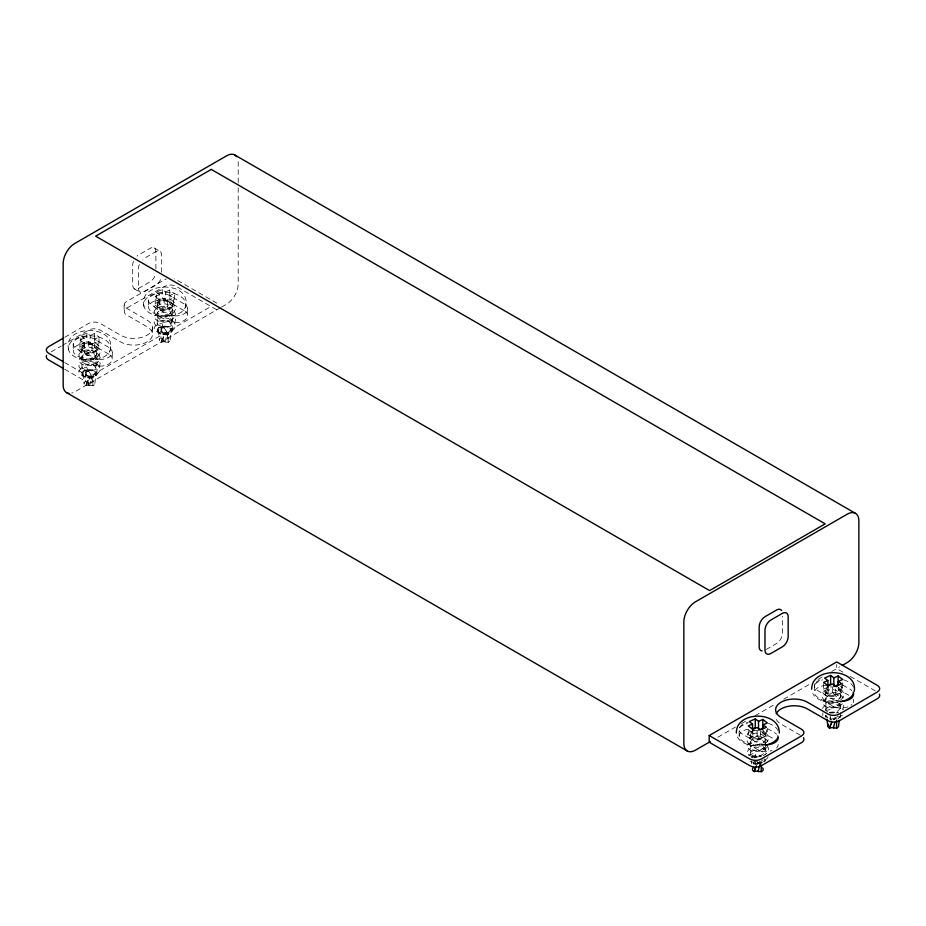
<?xml version="1.0" encoding="UTF-8"?>
<svg xmlns="http://www.w3.org/2000/svg" width="926" height="926" viewBox="0 0 926 926"><rect width="100%" height="100%" fill="white"/><g stroke="black" fill="none" stroke-linecap="round" stroke-linejoin="round"><path stroke-width="0.69" stroke-dasharray="4.63 3.47" d="M81.951 348.06L81.951 373.965M96.964 373.965L96.964 348.06A7.501 4.329 0 0 0 85.701 344.31A7.501 4.329 0 0 0 85.701 351.811A7.501 4.329 0 0 0 96.964 348.06M157.304 304.55L157.304 330.466M172.305 330.466L172.305 304.55A7.501 4.329 0 0 0 161.055 300.8A7.501 4.329 0 0 0 161.055 308.312A7.501 4.329 0 0 0 172.305 304.55M750.326 733.936L750.326 757.341M825.679 690.437L825.923 710.508M840.681 716.342L840.692 712.592M94.093 376.639L92.241 376.106L89.648 377.276L85.643 385.667A5.394 3.114 0 0 1 85.643 381.269L85.678 372.032L88.676 371.129L90.852 374.613L92.623 380.991L89.706 385.61L93.271 385.667A5.394 3.114 0 0 0 93.271 381.269L92.623 380.991M169.446 333.14L167.594 332.608L164.99 333.777L160.997 342.169A5.394 3.114 0 0 1 160.997 337.77L161.02 328.522L164.018 327.619L166.205 331.103L167.976 337.481L165.048 342.111L168.613 342.169A5.394 3.114 0 0 0 168.613 337.77L167.976 337.481M754.03 764.517L754.03 761.867M94.846 383.468L96.015 373.965A6.563 3.785 0 0 0 86.176 370.689A6.563 3.785 0 0 0 86.176 377.241A6.563 3.785 0 0 0 96.015 373.965M170.199 339.969L171.368 330.466A6.563 3.785 0 0 0 161.529 327.179A6.563 3.785 0 0 0 161.529 333.742A6.563 3.785 0 0 0 171.368 330.466M822.462 708.587C825.946 700.936 839.882 702.846 843.528 709.721M822.832 712.881L822.832 715.636M825.668 709.605C828.18 704.698 836.409 706.399 839.674 709.837M89.66 385.471L92.241 376.106M165.013 341.96L167.594 332.608M759.829 764.552L760.616 761.994L762.468 762.526A6.563 3.785 0 0 1 752.155 761.739M85.829 385.748L87.056 381.963M161.182 342.25L162.397 338.453M85.933 385.61L89.475 385.089M161.274 342.111L164.828 341.578M840.426 702.626C837.798 707.371 829.812 708.703 825.923 704.86L825.934 703.089L827.902 701.584L833.226 701.121M768.186 756.878C764.737 762.874 756.183 763.788 750.21 761.438M842.463 709.455L843.899 705.936L843.528 704.073M109.847 351.151A21.113 12.188 0 0 0 83.988 336.219A21.113 12.188 0 0 0 74.531 356.614A21.113 12.188 0 0 0 109.847 351.151C118.956 323.66 59.958 323.66 69.068 351.151M185.2 307.652A21.113 12.188 0 0 0 159.341 292.72A21.113 12.188 0 0 0 149.873 313.115A21.113 12.188 0 0 0 185.2 307.652C194.31 280.161 135.3 280.161 144.41 307.652M760.616 761.994L756.137 763.499M833.18 719.907L835.958 718.495L836.572 719.039M763.105 742.895L765.073 740.476L765.327 733.936M764.32 747.398C760.952 750.859 754.169 751.993 750.581 748.37L750.326 747.456C751.599 743.775 756.704 744.354 759.771 745.002M838.458 699.396L840.426 696.977L840.681 690.437M765.374 743.196C770.629 740.372 768.36 733.079 763.186 731.748M767.11 747.305C762.225 752.213 750.222 753.787 747.108 746.449C748.173 741.888 754.042 741.564 757.873 741.749M840.727 699.686C845.97 696.861 843.713 689.581 838.539 688.238M842.463 703.806C837.567 708.714 825.575 710.288 822.462 702.938C824.047 697.51 831.455 697.845 835.958 698.69M842.463 715.092L838.539 717.812L830.402 719.108M748.555 755.118L755.06 753.023L755.917 755.836L751.345 757.051M761.577 760.721L763.105 759.829M838.458 716.33L835.09 717.882L829.407 718.113M64.901 337.203L88.595 323.44A8.195 4.734 0 0 1 100.205 323.44L120.669 335.247A18.624 10.753 0 0 0 147.014 335.247A18.624 10.753 0 0 0 147.014 320.049L126.549 308.208A8.195 4.734 0 0 1 126.584 301.517L164.643 279.675A8.195 4.734 0 0 1 166.333 278.934M51.173 351.868L61.162 346.069M62.401 345.352L88.595 330.142A8.195 4.734 0 0 1 100.205 330.131L120.669 341.949A18.624 10.753 0 0 0 147.014 341.949A18.624 10.753 0 0 0 147.014 326.739L126.549 314.898A8.195 4.734 0 0 1 126.584 308.208L164.643 286.365A8.195 4.734 0 0 1 176.218 286.377L216.8 309.816M64.693 362.541L89.29 376.743L211.799 306.008M220.376 307.756L74.763 391.825A16.39 9.468 -60 0 1 71.753 393.099M221.615 307.038L226.592 304.156A16.39 9.468 -60 0 0 238.19 284.085L238.19 183.961M766.138 649.508L776.567 643.489A8.195 4.734 -60 0 0 782.366 633.442L782.366 616.23M717.847 737.235L735.452 727.072M741.495 723.588L747.953 719.861M755.176 715.682L775.456 703.98M783.801 699.153L810.458 683.77M817.959 679.441L822.392 676.883M831.71 671.5L839.813 666.824M763.186 755.674C767.191 754.401 770.397 749.377 767.11 745.754M161.02 328.522L164.018 327.619M85.678 372.032L88.676 371.129M757.051 757.005L754.053 757.908L757.051 757.005L757.827 757.931M159.492 303.346L159.492 294.642L155.244 296.517L155.244 305.233L159.492 303.346L156.228 300.892L156.228 292.188L162.247 289.514L165.511 291.968L165.511 300.684L169.759 298.797L174.366 302.27L169.967 304.214L169.967 295.51L174.366 293.565L174.366 302.27M165.511 291.968L169.759 290.093L174.366 293.565M156.228 300.892L162.247 298.23L165.511 300.684M155.244 296.517L159.862 299.989L164.11 298.103L167.363 300.556L167.363 309.272L173.382 306.61L173.382 297.894L169.967 295.51M84.15 346.845L84.15 338.14L79.891 340.016L79.891 348.732L84.15 346.845L80.886 344.391L80.886 335.687L86.894 333.024L90.158 335.478L90.158 344.183L94.406 342.307L99.024 345.768L94.626 347.725L94.626 339.009L99.024 337.064L99.024 345.768M167.363 300.556L173.382 297.894M90.158 335.478L94.406 333.591L99.024 337.064M155.244 305.233L159.862 308.694L164.11 306.819L167.363 309.272M80.886 344.391L86.894 341.729L90.158 344.183M79.891 340.016L84.509 343.488L88.757 341.613L92.021 344.067L92.021 352.771L98.029 350.109L98.029 341.405L94.626 339.009M92.021 344.067L98.029 341.405M79.891 348.732L84.509 352.204L88.757 350.317L92.021 352.771M823.619 683.643L823.619 691.109L827.867 689.233L824.603 686.779M823.619 691.109L828.226 694.581L832.486 692.694L835.738 695.148L841.757 692.486L841.757 685.02M838.343 687.613L838.343 690.101L842.741 688.157L842.741 681.93M748.266 729.642L748.266 734.619L752.514 732.732L752.514 730.244M748.266 734.619L752.884 738.08L757.132 736.205L760.396 738.659L766.404 735.996L766.404 729.769M762.989 729.873L762.989 733.6L767.388 731.656L767.388 729.167M761.23 762.538L758.024 763.163M827.821 687.219L823.897 689.037L822.462 691.653C824.557 697.845 833.527 697.128 838.539 695.229L836.93 694.639C833.504 696.016 828.631 696.607 825.923 693.574L825.668 692.671C829.187 686.398 842.926 690.402 840.692 698.482M825.633 710.543L830.402 709.524L831.27 712.325L829.43 712.43M835.958 713.008L838.539 712.163M829.43 712.592L831.235 712.163A7.501 4.329 0 0 1 838.481 713.286M759.748 744.446L754.053 744.678L751.333 743.555L750.326 741.819C753.081 736.656 762.758 738.531 765.084 743.451M760.605 756.507C756.091 757.387 748.636 757.514 747.108 752.086C750.315 744.793 762.237 746.576 767.11 751.391M163.115 334.124L164.805 334.02M87.762 377.623L89.452 377.53M833.134 701.318L827.832 700.704L825.668 698.308C828.18 693.4 836.409 695.113 839.674 698.551M757.781 761.762L754.053 761.623M164.99 333.777L168.196 333.152L168.196 342.354M89.648 377.276L92.855 376.65L92.855 385.853M833.365 719.652L834.569 719.618M833.134 702.163C829.314 702.302 823.445 701.815 822.462 697.301C825.946 689.638 839.882 691.56 843.528 698.435M757.781 745.662C753.972 745.8 748.104 745.326 747.108 740.8C750.604 733.149 764.529 735.059 768.186 741.934M830.402 686.942L833.226 686.953M757.873 730.464C754.042 730.278 748.173 730.591 747.108 735.151C749.203 741.356 758.174 740.626 763.186 738.728L761.577 738.138C758.163 739.527 753.278 740.106 750.581 737.073L750.326 736.17C754.377 729.41 768.684 734.677 765.339 743.393M829.407 712.464C835.865 715.231 845.855 706.272 836.954 702.163M826.687 711.342L827.832 712.001M827.832 717.65L825.668 715.254L825.679 716.342M154.191 247.925L159.99 251.27M216.8 303.126L176.218 279.687A8.195 4.734 0 0 0 174.516 278.934M842.857 672.16L836.71 668.618L836.71 664.602M850.242 676.42L877.304 692.046M842.695 685.032L849.975 689.233A12.246 7.072 0 0 1 851.92 690.692M837.845 688.921L849.975 695.924M134.397 288.889L140.196 292.234M800.342 735.244L781.058 724.109A18.624 10.753 0 0 1 775.606 716.516M767.353 728.53L774.622 732.732A12.246 7.072 0 0 1 776.567 734.202M761.288 731.725L774.622 739.423M64.693 369.231L89.29 383.433L89.29 376.743M838.343 690.101L841.757 692.486M169.967 304.214L173.382 306.61M762.989 733.6L766.404 735.996M94.626 347.725L98.029 350.109M840.438 686.421L842.741 688.157M749.261 730.278L752.514 732.732M156.228 292.188L159.492 294.642M80.886 335.687L84.15 338.14M763.174 746.587C770.536 753.544 755.107 759.887 750.581 754.007L750.326 753.104C753.081 747.942 762.758 749.817 765.084 754.736M164.145 341.995L160.997 337.77M88.792 385.494L85.643 381.269M759.621 761.785L760.223 763.904M830.101 715.972L830.935 719.896M759.575 761.924L760.582 766.693M755.303 762.086L755.859 764.702M166.298 331.346L167.814 338.499M161.448 328.776L164.215 341.856M90.945 374.845L92.461 382.01M86.106 372.287L88.861 385.355M751.437 761.207L751.773 763.915M158.253 330.466L159.411 339.969M82.9 373.965L84.069 383.468M840.692 704.13L840.692 711.18M835.738 688.932L835.738 695.148M832.486 687.717L832.486 692.694M828.226 687.115L828.226 694.581M814.51 685.83L814.51 691.19M765.339 744.805L765.339 753.278M760.396 731.193L760.396 738.659M757.132 731.227L757.132 736.205M752.884 730.614L752.884 738.08M739.156 736.031L739.156 729.341A12.246 7.072 0 0 0 742.745 734.341L757.294 742.733A12.246 7.072 0 0 0 759.829 743.867M238.19 182.526L238.19 162.501A16.39 9.468 -60 0 0 237.797 159.272M187.642 308.867L187.642 315.558M169.759 290.093L169.759 298.797M164.11 298.103L164.11 306.819M162.247 289.514L162.247 298.23M161.691 272.232L161.691 255.02A8.195 4.734 -60 0 0 155.892 251.675A8.195 4.734 -60 0 0 150.093 248.33L138.506 255.02A8.195 4.734 -60 0 0 137.002 256.108M159.862 299.989L159.862 308.694M155.892 268.887L155.892 251.675L144.294 258.366A8.195 4.734 -60 0 0 142.801 259.454M152.466 327.654L152.466 334.344M148.588 300.464L148.588 307.154M124.165 304.862L124.165 311.553M112.289 352.366L112.289 359.068M94.406 333.591L94.406 342.307M88.757 341.613L88.757 350.317M86.894 333.024L86.894 341.729M84.509 343.488L84.509 352.204M73.235 343.974L73.235 350.665M139.282 264.604A8.195 4.734 -60 0 0 138.506 268.401L138.506 288.484A8.195 4.734 -60 0 0 144.294 291.829L155.892 285.139A8.195 4.734 -60 0 0 161.483 276.943M133.483 261.259A8.195 4.734 -60 0 0 132.707 265.056L132.707 285.139A8.195 4.734 -60 0 0 138.506 288.484L150.093 281.793A8.195 4.734 -60 0 0 155.695 273.598M814.926 694.361A12.246 7.072 0 0 0 818.098 697.533L832.648 705.925A12.246 7.072 0 0 0 851.92 704.466M814.926 690.692A12.246 7.072 0 0 1 825.691 685.483M853.147 699.095A12.246 7.072 0 0 1 853.147 702.753M748.243 729.202A12.246 7.072 0 0 0 742.745 741.032L757.294 749.435A12.246 7.072 0 0 0 772.087 750.558M778.21 744.435A12.246 7.072 0 0 1 776.567 747.965M739.573 727.5A12.246 7.072 0 0 1 748.243 722.5M835.183 700.357A12.246 7.072 0 0 1 832.648 699.234L818.098 690.831A12.246 7.072 0 0 1 814.926 684.001M816.153 682.3A12.246 7.072 0 0 1 822.566 679.186M763.29 745.65A21.113 12.188 0 0 1 737.432 737.038M739.55 727.778A21.113 12.188 0 0 1 747.27 723.322M768.383 723.322A21.113 12.188 0 0 1 778.222 730.718M765.327 759.841A7.501 4.329 0 0 1 764.332 762.017M761.577 763.591A7.501 4.329 0 0 1 759.771 764.031M757.827 764.182A7.501 4.329 0 0 1 751.333 762.017M751.333 757.676A7.501 4.329 0 0 1 754.077 756.091L755.894 755.662A7.501 4.329 0 0 1 761.577 756.091M763.14 730.88A7.501 4.329 0 0 1 762.654 737.258A7.501 4.329 0 0 1 751.68 736.425A7.501 4.329 0 0 1 754.077 730.186M764.17 758.869A6.563 3.785 0 0 1 763.51 761.739M752.155 757.954A6.563 3.785 0 0 1 761.114 756.565M837.301 702.325A21.113 12.188 0 0 1 812.785 693.528M814.892 684.279A21.113 12.188 0 0 1 822.624 679.823M843.736 679.823A21.113 12.188 0 0 1 853.575 687.219M825.934 717.465A7.501 4.329 0 0 1 825.934 715.219M840.426 715.219A7.501 4.329 0 0 1 840.426 717.465M838.481 687.37A7.501 4.329 0 0 1 838.481 693.505A7.501 4.329 0 0 1 827.879 693.505A7.501 4.329 0 0 1 827.879 687.37M839.732 716.342A6.563 3.785 0 0 1 839.512 717.326M838.863 718.24A6.563 3.785 0 0 1 837.822 719.016M831.479 720A6.563 3.785 0 0 1 829.904 719.618M826.849 717.326A6.563 3.785 0 0 1 826.617 716.342M829.904 713.066A6.563 3.785 0 0 1 836.456 713.066M96.964 353.281C95.748 359.276 86.222 360.897 82.206 356.846L81.951 355.931C98.804 343.187 102.74 373.039 82.206 362.483L81.951 361.58C98.804 348.824 102.74 378.688 82.206 368.131L81.951 367.228C98.804 354.473 102.74 384.336 82.206 373.78L82.97 371.164L87.542 369.949L86.685 367.147C83.618 367.286 79.37 368.328 78.733 371.858C82.229 379.949 98.434 377.889 100.182 369.196C98.631 360.422 82.333 358.177 78.733 366.21C82.229 374.301 98.434 372.24 100.182 363.548C98.631 354.774 82.333 352.54 78.733 360.561C82.229 368.652 98.434 366.592 100.182 357.911C98.631 349.125 82.333 346.891 78.733 354.913C82.229 363.015 98.434 360.943 100.182 352.262C98.631 343.488 82.333 341.243 78.733 349.276C80.828 355.468 89.799 354.739 94.811 352.852L93.213 352.262C89.787 353.639 84.914 354.218 82.206 351.197L81.951 350.294C84.845 344.866 96.119 347.076 96.964 353.281M172.317 309.782C171.09 315.778 161.575 317.398 157.547 313.335L157.304 312.432C174.157 299.677 178.093 329.54 157.547 318.984L157.304 318.081C174.157 305.325 178.093 335.189 157.547 324.632L157.304 323.718C174.157 310.974 178.093 340.826 157.547 330.269L158.323 327.665L162.895 326.45L162.038 323.649C158.959 323.776 154.711 324.829 154.086 328.348C157.582 336.439 173.775 334.379 175.535 325.697C173.984 316.912 157.686 314.678 154.086 322.711C157.582 330.802 173.775 328.742 175.535 320.049C173.984 311.275 157.686 309.029 154.086 317.062C157.582 325.153 173.775 323.093 175.535 314.4C173.984 305.626 157.686 303.392 154.086 311.414C157.582 319.505 173.775 317.444 175.535 308.763C173.984 299.978 157.686 297.744 154.086 305.765C156.181 311.969 165.152 311.24 170.164 309.353L168.555 308.763C165.141 310.141 160.256 310.719 157.547 307.698L157.304 306.784C160.186 301.367 171.46 303.566 172.317 309.782M162.86 326.276L161.055 326.716A7.501 4.329 0 0 0 160.499 334.008A7.501 4.329 0 0 0 172.19 331.219A7.501 4.329 0 0 0 162.86 326.276M87.519 369.787L85.701 370.215A7.501 4.329 0 0 0 85.157 377.507A7.501 4.329 0 0 0 96.848 374.717A7.501 4.329 0 0 0 87.519 369.787M184.054 303.867L169.493 295.463A12.246 7.072 0 0 0 152.177 295.463A12.246 7.072 0 0 0 152.177 305.464L166.726 313.868A12.246 7.072 0 0 0 184.054 313.868A12.246 7.072 0 0 0 184.054 303.867M184.054 310.557L169.493 302.154A12.246 7.072 0 0 0 152.177 302.154A12.246 7.072 0 0 0 152.177 312.166L166.726 320.558A12.246 7.072 0 0 0 184.054 320.558A12.246 7.072 0 0 0 184.054 310.557M108.701 347.366L94.151 338.962A12.246 7.072 0 0 0 76.823 338.962A12.246 7.072 0 0 0 76.823 348.975L91.373 357.367A12.246 7.072 0 0 0 108.701 357.367A12.246 7.072 0 0 0 108.701 347.366M108.701 354.056L94.151 345.664A12.246 7.072 0 0 0 76.823 345.664A12.246 7.072 0 0 0 76.823 355.665L91.373 364.068A12.246 7.072 0 0 0 108.701 364.068A12.246 7.072 0 0 0 108.701 354.056"/><path stroke-width="1.39" d="M779.287 733.056C779.935 710.531 735.719 710.531 736.367 733.056M839.234 720.416L838.574 725.857A5.394 3.114 0 0 1 836.988 728.056L833.504 728.01M854.154 691.699C858.877 667.715 811.269 665.933 811.697 689.268M753.162 767.793A5.394 3.114 0 0 0 754.019 771.555L756.438 765.756M758.081 771.497L759.424 765.837M828.515 724.294A5.394 3.114 0 0 0 829.372 728.056L831.779 722.257M833.423 727.998L834.777 722.338M754.262 771.555L755.431 767.839M829.557 728.137L830.772 724.34M754.296 771.497L757.85 770.964M829.65 727.986L833.203 727.466M63.651 337.932L48.684 346.625A8.195 4.734 0 0 0 48.696 353.304L63.466 361.834M709.2 735.545L836.71 661.916L877.304 685.356A8.195 4.734 0 0 1 877.316 692.035L839.488 714.004A8.195 4.734 0 0 1 827.902 714.027L807.403 702.209A18.624 10.753 0 0 0 781.058 702.209A18.624 10.753 0 0 0 781.058 717.418L801.522 729.237A8.195 4.734 0 0 1 801.511 735.938L761.357 758.984A8.195 4.734 0 0 1 749.782 758.973L709.2 735.545L709.2 742.235L749.782 765.663A8.195 4.734 0 0 0 761.357 765.675L801.511 742.629A8.195 4.734 0 0 0 803.467 737.721M710.381 741.552L695.438 750.176A16.39 9.468 -60 0 1 683.851 743.485L683.851 621.902A16.39 9.468 -60 0 1 695.438 601.831L847.278 514.161A16.39 9.468 -60 0 1 858.877 520.852L858.877 642.436A16.39 9.468 -60 0 1 847.278 662.507L842.301 665.389M833.875 677.855L838.134 675.968L838.134 684.684L833.875 686.56L833.875 677.855L830.622 675.401L824.603 678.063L827.867 680.517L827.867 686.745M827.867 680.517L823.619 682.404L828.226 685.877L832.486 683.99L835.738 686.444L841.757 683.782L838.343 681.386L842.741 679.441L838.134 675.968M827.011 685.703L830.622 684.106L830.622 675.401M758.533 728.82L758.533 721.354L755.269 718.9L749.261 721.562L752.514 724.016L752.514 728.993M752.514 724.016L748.266 725.903L752.884 729.375L757.132 727.489L760.396 729.943L766.404 727.28L762.989 724.896L767.388 722.94L762.781 719.479L758.533 721.354M752.861 728.681L755.269 727.616L755.269 718.9M758.533 730.07L762.781 728.183L762.781 719.479M758.151 771.508L761.647 771.555A5.394 3.114 0 0 0 762.503 767.793M234.799 155.001L855.474 513.351M63.466 368.525L48.696 360.006A8.195 4.734 0 0 1 46.578 355.434M66.556 392.636L687.242 750.986M826.953 719.062L827.786 725.857M838.343 681.386L838.343 685.124M836.572 720.347L836.572 728.241M762.989 724.896L762.989 728.623M761.23 765.165L761.23 771.74M68.964 393.376A16.39 9.468 -60 0 1 63.165 385.135L63.165 263.551A16.39 9.468 -60 0 1 74.763 243.48L226.592 155.811A16.39 9.468 -60 0 1 236.639 156.714M762.086 650.955A8.195 4.734 -60 0 1 759.181 646.834L759.181 626.752A8.195 4.734 -60 0 1 764.98 616.716L776.567 610.026A8.195 4.734 -60 0 1 781.59 610.465M776.243 713.726A18.624 10.753 0 0 1 807.403 708.911L827.902 720.717A8.195 4.734 0 0 0 839.488 720.706L877.316 698.725A8.195 4.734 0 0 0 879.422 694.164M777.794 735.904A12.246 7.072 0 0 1 773.835 743.15A12.246 7.072 0 0 1 760.778 744.145M853.147 692.405A12.246 7.072 0 0 1 849.188 699.651A12.246 7.072 0 0 1 836.132 700.646M777.666 738.045A21.113 12.188 0 0 1 765.906 745.141M853.575 693.528A21.113 12.188 0 0 1 841.259 701.642M835.125 686.259A7.501 4.329 0 0 1 836.93 686.687M211.255 169.4L95.656 236.142L709.594 590.591L825.193 523.85L211.255 169.4M782.366 613.371L770.779 620.061A8.195 4.734 -60 0 0 764.98 630.097L764.98 650.179A8.195 4.734 -60 0 0 770.779 653.524L782.366 646.834A8.195 4.734 -60 0 0 788.165 636.787L788.165 616.716A8.195 4.734 -60 0 0 782.366 613.371"/></g></svg>
